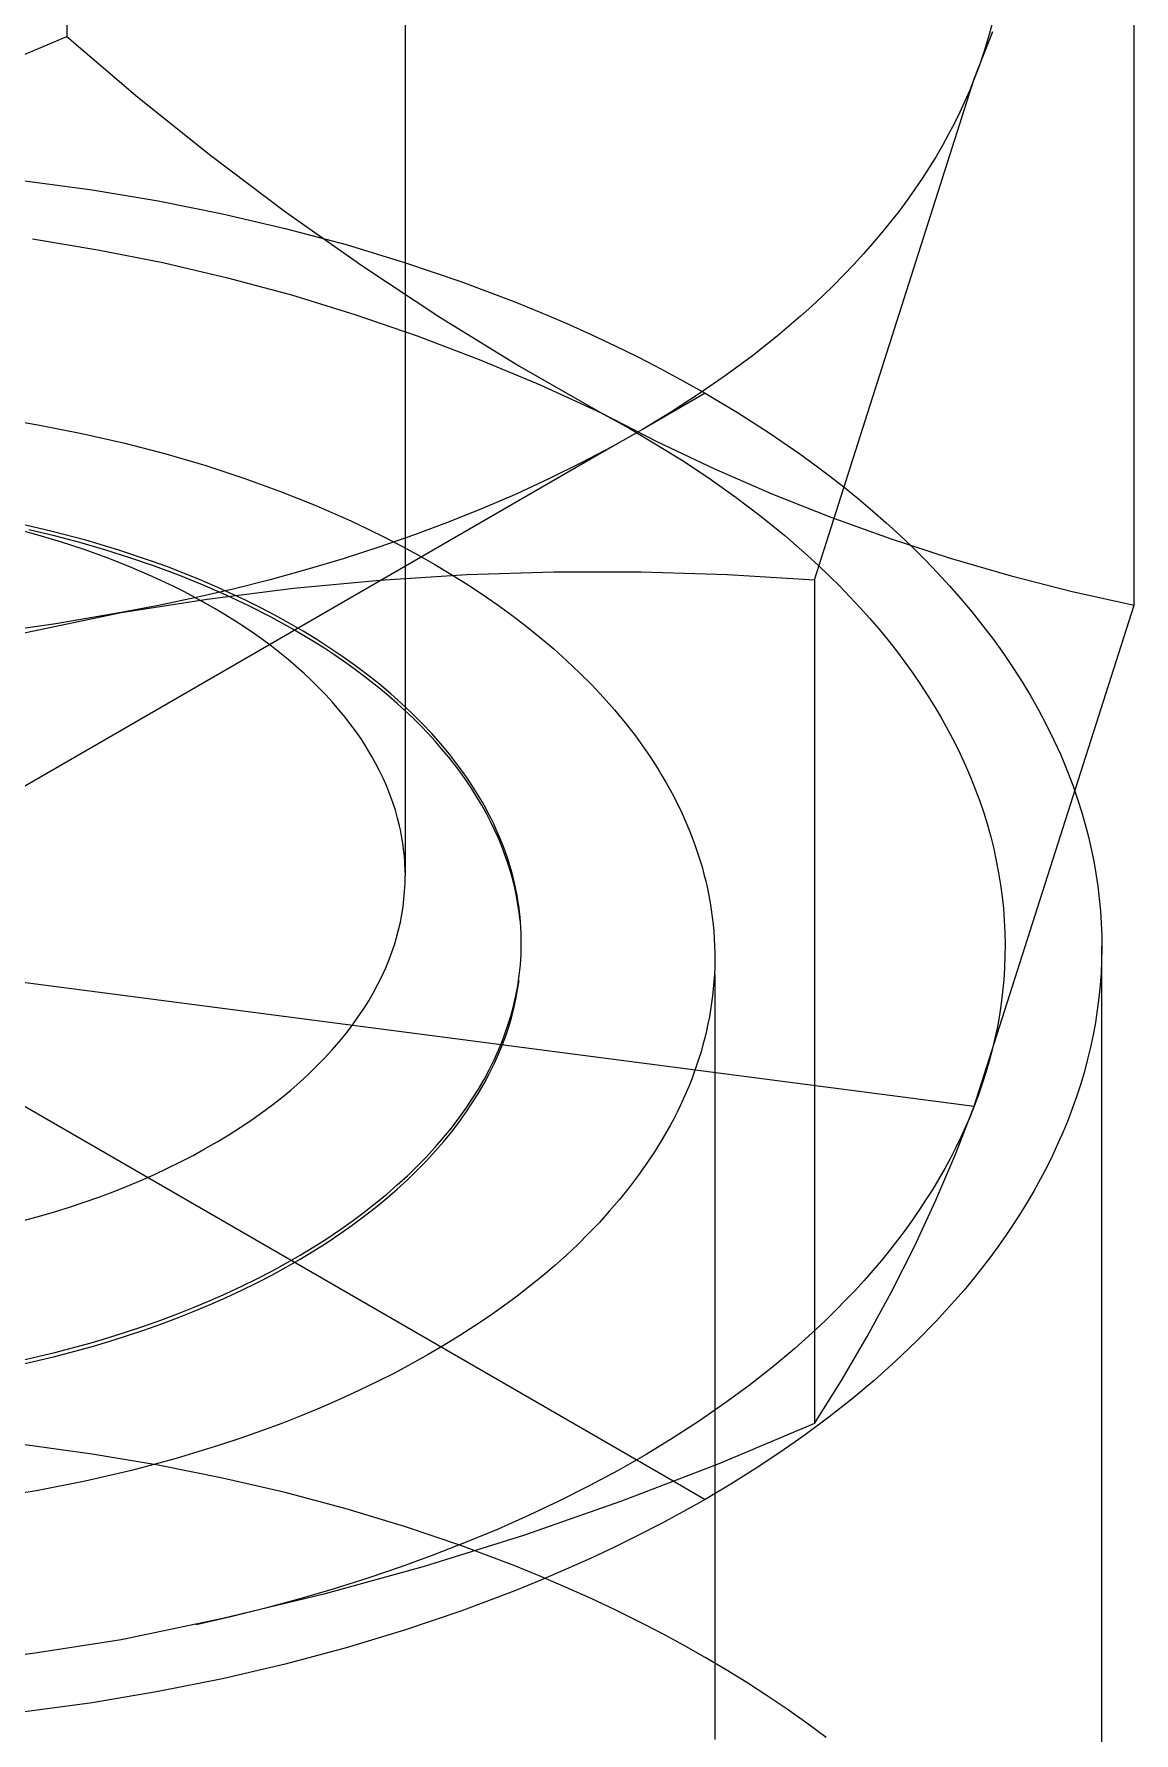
# Model space of a CAD drawing. Header units: millimetres. Extents: x -111 to 4919, y -143 to 3304.
# Drawn here: x 2790.99 to 2796.68, y 1535.15 to 1543.93 of the extents above; entities that cross this region are included whole.
import ezdxf

# ---------------------------------------------------------------- set-up
doc = ezdxf.new("R2010")
doc.units = ezdxf.units.MM
doc.linetypes.add('HIDDEN', pattern=[1.905, 1.27, -0.635])
doc.layers.add('ZANO_R', color=7, linetype='Continuous', lineweight=0)
doc.layers.add('ZANO_R_przerywana', color=7, linetype='HIDDEN', lineweight=0)

msp = doc.modelspace()

# ---------------------------------------------------------------- linework, layer by layer
at = {"layer": 'ZANO_R'}
for p, q in [((2791.164, 1548.2774), (2791.164, 1543.9182)), ((2792.9125, 1547.7956), (2792.9125, 1539.5808)), ((2796.6789, 1540.9788), (2796.6789, 1545.338)), ((2790.6691, 1543.709), (2791.164, 1543.9182)), ((2791.164, 1543.9182), (2791.5312, 1543.6046)), ((2795.8531, 1543.6985), (2795.9485, 1543.9434)), ((2795.9272, 1543.9162), (2795.905, 1543.8428)), ((2795.9469, 1543.9903), (2795.9272, 1543.9162)), ((2795.905, 1543.8428), (2795.8803, 1543.7702)), ((2795.8803, 1543.7702), (2795.8531, 1543.6985)), ((2795.0273, 1541.1109), (2795.8531, 1543.6985)), ((2795.8531, 1543.6985), (2795.83, 1543.6413)), ((2791.5312, 1543.6046), (2791.9079, 1543.3025)), ((2795.8051, 1543.584), (2795.7787, 1543.5268)), ((2795.83, 1543.6413), (2795.8051, 1543.584)), ((2795.7505, 1543.4696), (2795.7207, 1543.4125)), ((2795.7787, 1543.5268), (2795.7505, 1543.4696)), ((2795.7207, 1543.4125), (2795.6891, 1543.3554)), ((2791.9079, 1543.3025), (2792.2938, 1543.0122)), ((2795.6559, 1543.2985), (2795.621, 1543.2416)), ((2795.6891, 1543.3554), (2795.6559, 1543.2985)), ((2795.621, 1543.2416), (2795.5844, 1543.1849)), ((2790.9468, 1543.1727), (2791.2948, 1543.1253)), ((2791.2948, 1543.1253), (2791.6358, 1543.0681)), ((2795.5461, 1543.1284), (2795.5061, 1543.0721)), ((2795.5844, 1543.1849), (2795.5461, 1543.1284)), ((2791.6358, 1543.0681), (2791.9688, 1543.0015)), ((2795.5061, 1543.0721), (2795.4644, 1543.016)), ((2791.9688, 1543.0015), (2792.2927, 1542.9261)), ((2792.2938, 1543.0122), (2792.6885, 1542.734)), ((2795.421, 1542.9601), (2795.3759, 1542.9046)), ((2795.4644, 1543.016), (2795.421, 1542.9601)), ((2790.9868, 1542.8715), (2791.3245, 1542.8159)), ((2792.2927, 1542.9261), (2792.6064, 1542.8423)), ((2795.3759, 1542.9046), (2795.3291, 1542.8493)), ((2791.3245, 1542.8159), (2791.6601, 1542.7492)), ((2792.6064, 1542.8423), (2792.9092, 1542.7508)), ((2795.2806, 1542.7943), (2795.2305, 1542.7397)), ((2795.3291, 1542.8493), (2795.2806, 1542.7943)), ((2791.6601, 1542.7492), (2791.9934, 1542.6712)), ((2792.6885, 1542.734), (2793.0916, 1542.4682)), ((2792.9092, 1542.7508), (2793.2002, 1542.6522)), ((2795.1787, 1542.6855), (2795.1253, 1542.6316)), ((2795.2305, 1542.7397), (2795.1787, 1542.6855)), ((2791.9934, 1542.6712), (2792.3238, 1542.5822)), ((2793.2002, 1542.6522), (2793.4789, 1542.5471)), ((2795.1253, 1542.6316), (2795.0702, 1542.5782)), ((2792.3238, 1542.5822), (2792.6511, 1542.4822)), ((2793.4789, 1542.5471), (2793.6135, 1542.4923)), ((2795.0135, 1542.5252), (2794.9552, 1542.4727)), ((2795.0702, 1542.5782), (2795.0135, 1542.5252)), ((2792.6511, 1542.4822), (2792.9749, 1542.3712)), ((2793.0916, 1542.4682), (2793.5027, 1542.2149)), ((2793.6135, 1542.4923), (2793.7448, 1542.4361)), ((2793.7448, 1542.4361), (2793.8728, 1542.3787)), ((2794.8953, 1542.4207), (2794.8339, 1542.3692)), ((2794.9552, 1542.4727), (2794.8953, 1542.4207)), ((2792.9749, 1542.3712), (2793.2948, 1542.2496)), ((2793.8728, 1542.3787), (2793.9974, 1542.32)), ((2794.8339, 1542.3692), (2794.7063, 1542.2679)), ((2793.2948, 1542.2496), (2793.6104, 1542.1173)), ((2793.9974, 1542.32), (2794.1187, 1542.2602)), ((2794.1187, 1542.2602), (2794.2366, 1542.1993)), ((2794.7063, 1542.2679), (2794.5728, 1542.1689)), ((2793.5027, 1542.2149), (2793.9215, 1541.9745)), ((2794.2366, 1542.1993), (2794.3511, 1542.1375)), ((2794.5728, 1542.1689), (2794.4334, 1542.0725)), ((2793.6104, 1542.1173), (2793.9215, 1541.9745)), ((2794.4622, 1542.0748), (2794.1382, 1541.8877)), ((2794.4334, 1542.0725), (2794.2885, 1541.9787)), ((2794.3511, 1542.1375), (2794.4622, 1542.0748)), ((2794.4622, 1542.0748), (2794.6294, 1541.9749)), ((2793.9215, 1541.9745), (2794.0692, 1541.8933)), ((2793.9215, 1541.9745), (2794.2123, 1541.8253)), ((2794.2885, 1541.9787), (2794.1382, 1541.8878)), ((2794.6294, 1541.9749), (2794.7928, 1541.8702)), ((2790.7786, 1541.9509), (2791.0132, 1541.9119)), ((2791.0132, 1541.9119), (2791.2413, 1541.867)), ((2794.1382, 1541.8878), (2793.9828, 1541.7999)), ((2794.0692, 1541.8933), (2794.2135, 1541.8087)), ((2784.9557, 1541.8479), (2794.297, 1536.4547)), ((2791.2413, 1541.867), (2791.4624, 1541.8165)), ((2791.4624, 1541.8165), (2791.6759, 1541.7608)), ((2793.9828, 1541.7999), (2793.8225, 1541.7152)), ((2794.2123, 1541.8253), (2794.5077, 1541.6855)), ((2794.2135, 1541.8087), (2794.3541, 1541.721)), ((2794.7928, 1541.8702), (2794.9518, 1541.7609)), ((2793.9836, 1541.7985), (2784.9148, 1536.5626)), ((2791.6759, 1541.7608), (2791.8816, 1541.7004)), ((2793.8225, 1541.7152), (2793.6578, 1541.6337)), ((2794.3541, 1541.721), (2794.4907, 1541.63)), ((2794.9518, 1541.7609), (2795.0294, 1541.7046)), ((2791.8816, 1541.7004), (2792.0789, 1541.6358)), ((2792.0789, 1541.6358), (2792.2676, 1541.5672)), ((2793.6578, 1541.6337), (2793.4888, 1541.5556)), ((2794.4907, 1541.63), (2794.6231, 1541.5359)), ((2794.5077, 1541.6855), (2794.8074, 1541.5551)), ((2795.0294, 1541.7046), (2795.1058, 1541.647)), ((2795.1058, 1541.647), (2795.1809, 1541.5884)), ((2792.2676, 1541.5672), (2792.4509, 1541.4939)), ((2793.4888, 1541.5556), (2793.3158, 1541.481)), ((2794.6231, 1541.5359), (2794.7508, 1541.4389)), ((2794.8074, 1541.5551), (2795.1112, 1541.4344)), ((2795.1809, 1541.5884), (2795.2545, 1541.5286)), ((2792.4509, 1541.4939), (2792.6314, 1541.4146)), ((2793.3158, 1541.481), (2793.1393, 1541.41)), ((2795.2545, 1541.5286), (2795.3266, 1541.4677)), ((2795.3266, 1541.4677), (2795.3972, 1541.4057)), ((2791.0079, 1541.3438), (2790.8839, 1541.377)), ((2791.088, 1541.3605), (2790.914, 1541.4008)), ((2791.0993, 1541.337), (2790.9678, 1541.3682)), ((2791.261, 1541.3149), (2791.088, 1541.3605)), ((2792.6314, 1541.4146), (2792.7203, 1541.3726)), ((2792.7203, 1541.3726), (2792.8083, 1541.3291)), ((2793.1393, 1541.41), (2792.9595, 1541.3427)), ((2794.7508, 1541.4389), (2794.8737, 1541.3389)), ((2795.1112, 1541.4344), (2795.4186, 1541.3234)), ((2795.3972, 1541.4057), (2795.4661, 1541.3426)), ((2791.1308, 1541.3072), (2791.0079, 1541.3438)), ((2791.2302, 1541.3027), (2791.0993, 1541.337)), ((2791.2523, 1541.2673), (2791.1308, 1541.3072)), ((2791.3602, 1541.2653), (2791.2302, 1541.3027)), ((2791.4323, 1541.2638), (2791.261, 1541.3149)), ((2792.7768, 1541.2791), (2792.5914, 1541.2192)), ((2792.9595, 1541.3427), (2792.7768, 1541.2791)), ((2792.8083, 1541.3291), (2792.8952, 1541.2841)), ((2792.8952, 1541.2841), (2792.9808, 1541.2376)), ((2794.8737, 1541.3389), (2794.9333, 1541.2879)), ((2794.9333, 1541.2879), (2794.9915, 1541.2362)), ((2795.4186, 1541.3234), (2795.7294, 1541.2222)), ((2795.4661, 1541.3426), (2795.5334, 1541.2785)), ((2795.5334, 1541.2785), (2795.5989, 1541.2133)), ((2791.372, 1541.2242), (2791.2523, 1541.2673)), ((2791.4891, 1541.2248), (2791.3602, 1541.2653)), ((2791.4896, 1541.1778), (2791.372, 1541.2242)), ((2791.6013, 1541.2073), (2791.4323, 1541.2638)), ((2791.6165, 1541.1812), (2791.4891, 1541.2248)), ((2791.6847, 1541.177), (2791.6013, 1541.2073)), ((2792.5914, 1541.2192), (2792.4039, 1541.1632)), ((2792.9808, 1541.2376), (2793.0652, 1541.1895)), ((2793.0652, 1541.1895), (2793.1481, 1541.14)), ((2794.9915, 1541.2362), (2795.0483, 1541.1838)), ((2795.5989, 1541.2133), (2795.6627, 1541.1471)), ((2795.7294, 1541.2222), (2796.0433, 1541.131)), ((2791.6047, 1541.1282), (2791.4896, 1541.1778)), ((2791.7168, 1541.0754), (2791.6047, 1541.1282)), ((2791.742, 1541.1344), (2791.6165, 1541.1812)), ((2791.7671, 1541.1454), (2791.6847, 1541.177)), ((2791.8654, 1541.0847), (2791.742, 1541.1344)), ((2791.8487, 1541.1124), (2791.7671, 1541.1454)), ((2791.9291, 1541.0781), (2791.8487, 1541.1124)), ((2792.2144, 1541.1111), (2792.0233, 1541.0628)), ((2792.4039, 1541.1632), (2792.2144, 1541.1111)), ((2792.3342, 1541.0671), (2792.7818, 1541.1093)), ((2792.7818, 1541.1093), (2793.2304, 1541.1375)), ((2793.1481, 1541.14), (2793.2296, 1541.089)), ((2793.2304, 1541.1375), (2793.6798, 1541.1518)), ((2793.6798, 1541.1518), (2794.1293, 1541.1522)), ((2794.1293, 1541.1522), (2794.5786, 1541.1385)), ((2794.5786, 1541.1385), (2795.0273, 1541.1109)), ((2795.0273, 1541.1109), (2795.0273, 1536.7517)), ((2795.0483, 1541.1838), (2795.1038, 1541.1308)), ((2795.1038, 1541.1308), (2795.1578, 1541.0771)), ((2795.6627, 1541.1471), (2795.7245, 1541.0799)), ((2796.0433, 1541.131), (2796.3599, 1541.0499)), ((2791.4441, 1540.941), (2791.8882, 1541.011)), ((2791.8311, 1541.0184), (2791.6379, 1540.9778)), ((2791.7716, 1541.0478), (2791.7168, 1541.0754)), ((2791.8256, 1541.0195), (2791.7716, 1541.0478)), ((2791.8786, 1540.9904), (2791.8256, 1541.0195)), ((2792.0233, 1541.0628), (2791.8311, 1541.0184)), ((2791.9863, 1541.0318), (2791.8654, 1541.0847)), ((2791.8882, 1541.011), (2792.3342, 1541.0671)), ((2792.0084, 1541.0424), (2791.9291, 1541.0781)), ((2792.1044, 1540.976), (2791.9863, 1541.0318)), ((2792.0865, 1541.0055), (2792.0084, 1541.0424)), ((2793.2296, 1541.089), (2793.3093, 1541.0366)), ((2793.3093, 1541.0366), (2793.3874, 1540.9827)), ((2795.1578, 1541.0771), (2795.2104, 1541.0229)), ((2795.2104, 1541.0229), (2795.2615, 1540.9681)), ((2795.7245, 1541.0799), (2795.7844, 1541.0117)), ((2795.7844, 1541.0117), (2795.8424, 1540.9426)), ((2796.3599, 1541.0499), (2796.6789, 1540.9788)), ((2790.918, 1540.8316), (2791.4441, 1540.941)), ((2791.4441, 1540.941), (2791.1069, 1540.8827)), ((2791.6379, 1540.9778), (2791.4441, 1540.941)), ((2791.9307, 1540.9607), (2791.8786, 1540.9904)), ((2791.9818, 1540.9302), (2791.9307, 1540.9607)), ((2792.0319, 1540.899), (2791.9818, 1540.9302)), ((2792.1632, 1540.9673), (2792.0865, 1541.0055)), ((2792.2194, 1540.9173), (2792.1044, 1540.976)), ((2792.2385, 1540.9279), (2792.1632, 1540.9673)), ((2792.3122, 1540.8872), (2792.2385, 1540.9279)), ((2793.3874, 1540.9827), (2793.4636, 1540.9273)), ((2793.4636, 1540.9273), (2793.5378, 1540.8706)), ((2795.2615, 1540.9681), (2795.3111, 1540.9127)), ((2795.8424, 1540.9426), (2795.8983, 1540.8725)), ((2795.8531, 1538.3913), (2796.6789, 1540.9788)), ((2791.1069, 1540.8827), (2790.7679, 1540.8357)), ((2792.0808, 1540.8671), (2792.0319, 1540.899)), ((2792.1286, 1540.8346), (2792.0808, 1540.8671)), ((2792.1753, 1540.8014), (2792.1286, 1540.8346)), ((2792.331, 1540.8558), (2792.2194, 1540.9173)), ((2792.3844, 1540.8453), (2792.3122, 1540.8872)), ((2792.4388, 1540.7915), (2792.331, 1540.8558)), ((2792.4548, 1540.8022), (2792.3844, 1540.8453)), ((2793.5378, 1540.8706), (2793.61, 1540.8126)), ((2795.3111, 1540.9127), (2795.3592, 1540.8567)), ((2795.3592, 1540.8567), (2795.4057, 1540.8002)), ((2795.8983, 1540.8725), (2795.952, 1540.8016)), ((2792.2207, 1540.7676), (2792.1753, 1540.8014)), ((2792.2649, 1540.7332), (2792.2207, 1540.7676)), ((2792.4912, 1540.7584), (2792.4388, 1540.7915)), ((2792.5235, 1540.7581), (2792.4548, 1540.8022)), ((2792.5426, 1540.7246), (2792.4912, 1540.7584)), ((2792.5903, 1540.7128), (2792.5235, 1540.7581)), ((2793.61, 1540.8126), (2793.68, 1540.7532)), ((2793.68, 1540.7532), (2793.7478, 1540.6925)), ((2795.4057, 1540.8002), (2795.4506, 1540.7433)), ((2795.952, 1540.8016), (2796.0036, 1540.7297)), ((2792.3078, 1540.6983), (2792.2649, 1540.7332)), ((2792.3494, 1540.6628), (2792.3078, 1540.6983)), ((2792.3897, 1540.6267), (2792.3494, 1540.6628)), ((2792.5929, 1540.6902), (2792.5426, 1540.7246)), ((2792.6552, 1540.6665), (2792.5903, 1540.7128)), ((2792.6421, 1540.6553), (2792.5929, 1540.6902)), ((2792.7181, 1540.6191), (2792.6552, 1540.6665)), ((2793.7478, 1540.6925), (2793.8132, 1540.6306)), ((2795.4506, 1540.7433), (2795.4939, 1540.6858)), ((2795.4939, 1540.6858), (2795.5356, 1540.6279)), ((2796.0036, 1540.7297), (2796.053, 1540.6571)), ((2792.4285, 1540.5902), (2792.3897, 1540.6267)), ((2792.466, 1540.5532), (2792.4285, 1540.5902)), ((2792.6902, 1540.6197), (2792.6421, 1540.6553)), ((2792.7371, 1540.5836), (2792.6902, 1540.6197)), ((2792.7789, 1540.5708), (2792.7181, 1540.6191)), ((2792.7827, 1540.5469), (2792.7371, 1540.5836)), ((2792.8375, 1540.5215), (2792.7789, 1540.5708)), ((2793.8132, 1540.6306), (2793.8762, 1540.5675)), ((2795.5356, 1540.6279), (2795.5756, 1540.5696)), ((2795.5756, 1540.5696), (2795.614, 1540.5108)), ((2796.053, 1540.6571), (2796.1001, 1540.5837)), ((2796.1001, 1540.5837), (2796.1449, 1540.5095)), ((2792.5021, 1540.5157), (2792.466, 1540.5532)), ((2792.5367, 1540.4779), (2792.5021, 1540.5157)), ((2792.8272, 1540.5097), (2792.7827, 1540.5469)), ((2792.8704, 1540.4719), (2792.8272, 1540.5097)), ((2792.8939, 1540.4714), (2792.8375, 1540.5215)), ((2793.8762, 1540.5675), (2793.9366, 1540.5033)), ((2793.9366, 1540.5033), (2793.9944, 1540.4379)), ((2795.614, 1540.5108), (2795.6506, 1540.4516)), ((2796.1449, 1540.5095), (2796.1873, 1540.4345)), ((2792.5698, 1540.4396), (2792.5367, 1540.4779)), ((2792.6014, 1540.401), (2792.5698, 1540.4396)), ((2792.6316, 1540.3621), (2792.6014, 1540.401)), ((2792.9123, 1540.4337), (2792.8704, 1540.4719)), ((2792.9481, 1540.4205), (2792.8939, 1540.4714)), ((2792.9529, 1540.3951), (2792.9123, 1540.4337)), ((2793, 1540.3688), (2792.9481, 1540.4205)), ((2792.9922, 1540.356), (2792.9529, 1540.3951)), ((2793.9944, 1540.4379), (2794.0494, 1540.3715)), ((2795.6506, 1540.4516), (2795.6856, 1540.3921)), ((2796.1873, 1540.4345), (2796.2273, 1540.3589)), ((2792.6602, 1540.3228), (2792.6316, 1540.3621)), ((2792.6873, 1540.2833), (2792.6602, 1540.3228)), ((2793.0301, 1540.3165), (2792.9922, 1540.356)), ((2793.0495, 1540.3163), (2793, 1540.3688)), ((2793.0667, 1540.2765), (2793.0301, 1540.3165)), ((2793.0965, 1540.2632), (2793.0495, 1540.3163)), ((2794.0494, 1540.3715), (2794.1017, 1540.3041)), ((2795.6856, 1540.3921), (2795.7188, 1540.3323)), ((2795.7188, 1540.3323), (2795.7503, 1540.2721)), ((2796.2273, 1540.3589), (2796.2648, 1540.2826)), ((2792.7128, 1540.2435), (2792.6873, 1540.2833)), ((2792.7368, 1540.2035), (2792.7128, 1540.2435)), ((2793.1018, 1540.2363), (2793.0667, 1540.2765)), ((2793.1412, 1540.2095), (2793.0965, 1540.2632)), ((2793.1356, 1540.1956), (2793.1018, 1540.2363)), ((2794.1017, 1540.3041), (2794.1511, 1540.2358)), ((2794.1511, 1540.2358), (2794.1747, 1540.2013)), ((2795.7503, 1540.2721), (2795.78, 1540.2117)), ((2796.2648, 1540.2826), (2796.2998, 1540.2057)), ((2792.7593, 1540.1634), (2792.7368, 1540.2035)), ((2792.7802, 1540.1231), (2792.7593, 1540.1634)), ((2793.168, 1540.1547), (2793.1356, 1540.1956)), ((2793.1833, 1540.1552), (2793.1412, 1540.2095)), ((2793.1989, 1540.1134), (2793.168, 1540.1547)), ((2793.2229, 1540.1004), (2793.1833, 1540.1552)), ((2794.1747, 1540.2013), (2794.1975, 1540.1666)), ((2794.1975, 1540.1666), (2794.2196, 1540.1317)), ((2794.2196, 1540.1317), (2794.2409, 1540.0966)), ((2795.78, 1540.2117), (2795.808, 1540.151)), ((2795.808, 1540.151), (2795.8341, 1540.09)), ((2796.2998, 1540.2057), (2796.3322, 1540.1283)), ((2783.1718, 1540.0428), (2795.8531, 1538.3913)), ((2792.7995, 1540.0826), (2792.7802, 1540.1231)), ((2792.8173, 1540.0421), (2792.7995, 1540.0826)), ((2793.2283, 1540.0719), (2793.1989, 1540.1134)), ((2793.2418, 1540.0729), (2793.2229, 1540.1004)), ((2793.2564, 1540.0301), (2793.2283, 1540.0719)), ((2793.26, 1540.0452), (2793.2418, 1540.0729)), ((2793.2776, 1540.0174), (2793.26, 1540.0452)), ((2794.2409, 1540.0966), (2794.2615, 1540.0613)), ((2794.2615, 1540.0613), (2794.2813, 1540.0259)), ((2795.8341, 1540.09), (2795.8585, 1540.0289)), ((2796.3322, 1540.1283), (2796.3621, 1540.0503)), ((2796.3621, 1540.0503), (2796.3893, 1539.9718)), ((2792.8335, 1540.0015), (2792.8173, 1540.0421)), ((2792.8481, 1539.9608), (2792.8335, 1540.0015)), ((2792.8613, 1539.9202), (2792.8481, 1539.9608)), ((2793.2829, 1539.9881), (2793.2564, 1540.0301)), ((2793.2946, 1539.9896), (2793.2776, 1540.0174)), ((2793.308, 1539.9459), (2793.2829, 1539.9881)), ((2793.3109, 1539.9617), (2793.2946, 1539.9896)), ((2793.3265, 1539.9337), (2793.3109, 1539.9617)), ((2794.2813, 1540.0259), (2794.3003, 1539.9902)), ((2794.3003, 1539.9902), (2794.3185, 1539.9545)), ((2795.8585, 1540.0289), (2795.8812, 1539.9675)), ((2795.8812, 1539.9675), (2795.902, 1539.906)), ((2796.3893, 1539.9718), (2796.4091, 1539.9091)), ((2792.8729, 1539.8795), (2792.8613, 1539.9202)), ((2792.8829, 1539.839), (2792.8729, 1539.8795)), ((2793.3316, 1539.9036), (2793.308, 1539.9459)), ((2793.3416, 1539.9056), (2793.3265, 1539.9337)), ((2793.3538, 1539.8611), (2793.3316, 1539.9036)), ((2793.3559, 1539.8775), (2793.3416, 1539.9056)), ((2793.3697, 1539.8493), (2793.3559, 1539.8775)), ((2794.3185, 1539.9545), (2794.336, 1539.9185)), ((2794.336, 1539.9185), (2794.3526, 1539.8824)), ((2794.3526, 1539.8824), (2794.3684, 1539.8462)), ((2795.902, 1539.906), (2795.921, 1539.8444)), ((2796.4091, 1539.9091), (2796.4271, 1539.8462)), ((2792.8874, 1539.8187), (2792.8829, 1539.839)), ((2792.8915, 1539.7984), (2792.8874, 1539.8187)), ((2792.8952, 1539.7782), (2792.8915, 1539.7984)), ((2793.3745, 1539.8184), (2793.3538, 1539.8611)), ((2793.3828, 1539.8211), (2793.3697, 1539.8493)), ((2793.3937, 1539.7757), (2793.3745, 1539.8184)), ((2793.3952, 1539.7928), (2793.3828, 1539.8211)), ((2793.407, 1539.7645), (2793.3952, 1539.7928)), ((2794.3684, 1539.8462), (2794.3834, 1539.8099)), ((2794.3834, 1539.8099), (2794.3976, 1539.7734)), ((2795.921, 1539.8444), (2795.9382, 1539.7827)), ((2795.9382, 1539.7827), (2795.9536, 1539.7209)), ((2796.4271, 1539.8462), (2796.4435, 1539.783)), ((2796.4435, 1539.783), (2796.4581, 1539.7197)), ((2792.8986, 1539.758), (2792.8952, 1539.7782)), ((2792.9016, 1539.7379), (2792.8986, 1539.758)), ((2792.9042, 1539.7177), (2792.9016, 1539.7379)), ((2792.9064, 1539.6976), (2792.9042, 1539.7177)), ((2792.9083, 1539.6776), (2792.9064, 1539.6976)), ((2793.4114, 1539.7329), (2793.3937, 1539.7757)), ((2793.4182, 1539.7362), (2793.407, 1539.7645)), ((2793.4277, 1539.69), (2793.4114, 1539.7329)), ((2793.4287, 1539.7079), (2793.4182, 1539.7362)), ((2793.4386, 1539.6795), (2793.4287, 1539.7079)), ((2794.3976, 1539.7734), (2794.411, 1539.7369)), ((2794.411, 1539.7369), (2794.4236, 1539.7002)), ((2794.4236, 1539.7002), (2794.4353, 1539.6635)), ((2795.9536, 1539.7209), (2795.9672, 1539.659)), ((2796.4581, 1539.7197), (2796.471, 1539.6561)), ((2792.9099, 1539.6576), (2792.9083, 1539.6776)), ((2792.911, 1539.6376), (2792.9099, 1539.6576)), ((2792.9119, 1539.6177), (2792.911, 1539.6376)), ((2792.9123, 1539.5979), (2792.9119, 1539.6177)), ((2793.4425, 1539.6472), (2793.4277, 1539.69)), ((2793.4478, 1539.6512), (2793.4386, 1539.6795)), ((2793.4558, 1539.6043), (2793.4425, 1539.6472)), ((2793.4565, 1539.6229), (2793.4478, 1539.6512)), ((2793.4677, 1539.5614), (2793.4558, 1539.6043)), ((2793.4644, 1539.5945), (2793.4565, 1539.6229)), ((2794.4353, 1539.6635), (2794.4462, 1539.6267)), ((2794.4462, 1539.6267), (2794.4563, 1539.5898)), ((2795.9672, 1539.659), (2795.979, 1539.5971)), ((2796.471, 1539.6561), (2796.4822, 1539.5924)), ((2792.9094, 1539.5004), (2792.9116, 1539.5406)), ((2792.9116, 1539.5406), (2792.9125, 1539.5808)), ((2793.4718, 1539.5662), (2793.4644, 1539.5945)), ((2793.4782, 1539.5186), (2793.4677, 1539.5614)), ((2793.4785, 1539.5379), (2793.4718, 1539.5662)), ((2793.4872, 1539.4759), (2793.4782, 1539.5186)), ((2793.4846, 1539.5097), (2793.4785, 1539.5379)), ((2794.4563, 1539.5898), (2794.4655, 1539.5528)), ((2794.4655, 1539.5528), (2794.474, 1539.5158)), ((2795.979, 1539.5971), (2795.9891, 1539.5352)), ((2795.9891, 1539.5352), (2795.9973, 1539.4733)), ((2796.4822, 1539.5924), (2796.4916, 1539.5285)), ((2796.4916, 1539.5285), (2796.4993, 1539.4646)), ((2792.901, 1539.4205), (2792.9059, 1539.4604)), ((2792.9059, 1539.4604), (2792.9094, 1539.5004)), ((2793.4901, 1539.4815), (2793.4846, 1539.5097)), ((2793.4949, 1539.4333), (2793.4872, 1539.4759)), ((2793.495, 1539.4533), (2793.4901, 1539.4815)), ((2793.5011, 1539.3908), (2793.4949, 1539.4333)), ((2793.4993, 1539.4252), (2793.495, 1539.4533)), ((2794.474, 1539.5158), (2794.4815, 1539.4788)), ((2794.4815, 1539.4788), (2794.4883, 1539.4417)), ((2794.4883, 1539.4417), (2794.4942, 1539.4046)), ((2795.9973, 1539.4733), (2796.0037, 1539.4115)), ((2796.4993, 1539.4646), (2796.5052, 1539.4005)), ((2792.8781, 1539.302), (2792.8871, 1539.3412)), ((2792.8871, 1539.3412), (2792.8947, 1539.3807)), ((2792.8947, 1539.3807), (2792.901, 1539.4205)), ((2793.5029, 1539.3971), (2793.4993, 1539.4252)), ((2793.506, 1539.3484), (2793.5011, 1539.3908)), ((2793.506, 1539.3691), (2793.5029, 1539.3971)), ((2793.5084, 1539.3412), (2793.506, 1539.3691)), ((2793.5103, 1539.3133), (2793.5084, 1539.3412)), ((2794.4942, 1539.4046), (2794.4993, 1539.3675)), ((2794.4993, 1539.3675), (2794.5036, 1539.3304)), ((2796.0037, 1539.4115), (2796.0084, 1539.3498)), ((2796.0084, 1539.3498), (2796.0113, 1539.2881)), ((2796.5052, 1539.4005), (2796.5094, 1539.3363)), ((2792.8562, 1539.2246), (2792.8678, 1539.2631)), ((2792.8678, 1539.2631), (2792.8781, 1539.302)), ((2793.5116, 1539.2855), (2793.5103, 1539.3133)), ((2793.5123, 1539.2578), (2793.5116, 1539.2855)), ((2793.5124, 1539.2302), (2793.5123, 1539.2578)), ((2794.5036, 1539.3304), (2794.507, 1539.2933)), ((2794.507, 1539.2933), (2794.5096, 1539.2562)), ((2794.5096, 1539.2562), (2794.5113, 1539.2191)), ((2796.0113, 1539.2881), (2796.0124, 1539.2266)), ((2796.5094, 1539.3363), (2796.5118, 1539.2722)), ((2796.5118, 1539.2722), (2796.5124, 1539.2079)), ((2792.8291, 1539.1489), (2792.8433, 1539.1865)), ((2792.8433, 1539.1865), (2792.8562, 1539.2246)), ((2793.5094, 1539.148), (2793.511, 1539.1753)), ((2793.511, 1539.1753), (2793.512, 1539.2027)), ((2793.512, 1539.2027), (2793.5124, 1539.2302)), ((2794.5113, 1539.2191), (2794.5123, 1539.1821)), ((2794.5123, 1539.1821), (2794.5124, 1539.1451)), ((2796.0118, 1539.1652), (2796.0095, 1539.104)), ((2796.0124, 1539.2266), (2796.0118, 1539.1652)), ((2796.5124, 1539.2079), (2796.5113, 1539.1437)), ((2796.5125, 1532.6851), (2796.5125, 1539.2171)), ((2792.7925, 1539.0639), (2792.8117, 1539.1065)), ((2792.8117, 1539.1065), (2792.8291, 1539.1489)), ((2793.5015, 1539.0668), (2793.5047, 1539.0938)), ((2793.5047, 1539.0938), (2793.5073, 1539.1208)), ((2793.5073, 1539.1208), (2793.5094, 1539.148)), ((2794.5117, 1539.1081), (2794.5102, 1539.0713)), ((2794.5124, 1539.1451), (2794.5117, 1539.1081)), ((2796.0095, 1539.104), (2796.0055, 1539.043)), ((2796.5084, 1539.0796), (2796.5037, 1539.0154)), ((2796.5113, 1539.1437), (2796.5084, 1539.0796)), ((2792.7485, 1538.9786), (2792.7714, 1539.0213)), ((2792.7714, 1539.0213), (2792.7925, 1539.0639)), ((2793.4842, 1538.9432), (2793.4932, 1538.9913)), ((2793.4888, 1538.9868), (2793.4935, 1539.0133)), ((2793.4932, 1538.9913), (2793.5006, 1539.0397)), ((2793.4935, 1539.0133), (2793.4978, 1539.04)), ((2793.4978, 1539.04), (2793.5015, 1539.0668)), ((2794.5047, 1538.9977), (2794.5008, 1538.9611)), ((2794.5079, 1539.0344), (2794.5047, 1538.9977)), ((2794.5102, 1539.0713), (2794.5079, 1539.0344)), ((2794.5125, 1539.0713), (2794.5125, 1536.5392)), ((2796.0055, 1539.043), (2795.9997, 1538.9822)), ((2796.5037, 1539.0154), (2796.4973, 1538.9514)), ((2792.6969, 1538.893), (2792.7237, 1538.9358)), ((2792.7237, 1538.9358), (2792.7485, 1538.9786)), ((2793.4647, 1538.882), (2793.4715, 1538.908)), ((2793.4715, 1538.908), (2793.4777, 1538.9341)), ((2793.4734, 1538.8954), (2793.4842, 1538.9432)), ((2793.4777, 1538.9341), (2793.4835, 1538.9604)), ((2793.4835, 1538.9604), (2793.4888, 1538.9868)), ((2794.496, 1538.9245), (2794.4905, 1538.8881)), ((2794.5008, 1538.9611), (2794.496, 1538.9245)), ((2795.9923, 1538.9217), (2795.9832, 1538.8614)), ((2795.9997, 1538.9822), (2795.9923, 1538.9217)), ((2796.4973, 1538.9514), (2796.4891, 1538.8874)), ((2792.6376, 1538.8076), (2792.6682, 1538.8503)), ((2792.6682, 1538.8503), (2792.6969, 1538.893)), ((2793.4416, 1538.8051), (2793.4498, 1538.8305)), ((2793.4471, 1538.8011), (2793.4611, 1538.848)), ((2793.4498, 1538.8305), (2793.4575, 1538.8562)), ((2793.4575, 1538.8562), (2793.4647, 1538.882)), ((2793.4611, 1538.848), (2793.4734, 1538.8954)), ((2794.4771, 1538.8155), (2794.4692, 1538.7794)), ((2794.4842, 1538.8517), (2794.4771, 1538.8155)), ((2794.4905, 1538.8881), (2794.4842, 1538.8517)), ((2795.9832, 1538.8614), (2795.9725, 1538.8014)), ((2796.4792, 1538.8236), (2796.4675, 1538.7599)), ((2796.4891, 1538.8874), (2796.4792, 1538.8236)), ((2792.5704, 1538.7227), (2792.605, 1538.7651)), ((2792.605, 1538.7651), (2792.6376, 1538.8076)), ((2793.3939, 1538.6797), (2793.4144, 1538.7296)), ((2793.4144, 1538.7089), (2793.4316, 1538.7547)), ((2793.4144, 1538.7296), (2793.4239, 1538.7546)), ((2793.4239, 1538.7546), (2793.433, 1538.7797)), ((2793.4316, 1538.7547), (2793.4471, 1538.8011)), ((2793.433, 1538.7797), (2793.4416, 1538.8051)), ((2794.4606, 1538.7435), (2794.4512, 1538.7076)), ((2794.4692, 1538.7794), (2794.4606, 1538.7435)), ((2795.9601, 1538.7418), (2795.9462, 1538.6824)), ((2795.9725, 1538.8014), (2795.9601, 1538.7418)), ((2796.4675, 1538.7599), (2796.4541, 1538.6964)), ((2792.4546, 1538.597), (2792.4952, 1538.6386)), ((2792.4952, 1538.6386), (2792.5338, 1538.6806)), ((2792.5338, 1538.6806), (2792.5704, 1538.7227)), ((2793.3713, 1538.6297), (2793.3939, 1538.6797)), ((2793.3713, 1538.6089), (2793.3939, 1538.659)), ((2793.3939, 1538.659), (2793.4144, 1538.7089)), ((2794.441, 1538.672), (2794.4301, 1538.6365)), ((2794.4512, 1538.7076), (2794.441, 1538.672)), ((2795.9462, 1538.6824), (2795.9306, 1538.6234)), ((2796.4541, 1538.6964), (2796.439, 1538.6331)), ((2792.3674, 1538.5148), (2792.412, 1538.5557)), ((2792.412, 1538.5557), (2792.4546, 1538.597)), ((2793.3195, 1538.5292), (2793.3465, 1538.5795)), ((2793.3195, 1538.5085), (2793.3465, 1538.5588)), ((2793.3465, 1538.5795), (2793.3713, 1538.6297)), ((2793.3465, 1538.5588), (2793.3713, 1538.6089)), ((2794.4061, 1538.566), (2794.393, 1538.531)), ((2794.4185, 1538.6012), (2794.4061, 1538.566)), ((2794.4301, 1538.6365), (2794.4185, 1538.6012)), ((2795.9135, 1538.5648), (2795.8949, 1538.5065)), ((2795.9306, 1538.6234), (2795.9135, 1538.5648)), ((2796.4222, 1538.57), (2796.4036, 1538.5072)), ((2796.439, 1538.6331), (2796.4222, 1538.57)), ((2792.2723, 1538.4343), (2792.3209, 1538.4743)), ((2792.3209, 1538.4743), (2792.3674, 1538.5148)), ((2793.2589, 1538.4286), (2793.2903, 1538.4789)), ((2793.2903, 1538.4789), (2793.3195, 1538.5292)), ((2793.2903, 1538.4582), (2793.3195, 1538.5085)), ((2794.3792, 1538.4962), (2794.3647, 1538.4616)), ((2794.393, 1538.531), (2794.3792, 1538.4962)), ((2795.8949, 1538.5065), (2795.8748, 1538.4487)), ((2796.4036, 1538.5072), (2796.3834, 1538.4446)), ((2792.1693, 1538.3559), (2792.2218, 1538.3949)), ((2792.2218, 1538.3949), (2792.2723, 1538.4343)), ((2793.1891, 1538.3282), (2793.2251, 1538.3783)), ((2793.2251, 1538.3783), (2793.2589, 1538.4286)), ((2793.2251, 1538.3576), (2793.2589, 1538.4079)), ((2793.2589, 1538.4079), (2793.2903, 1538.4582)), ((2794.3336, 1538.3931), (2794.317, 1538.3591)), ((2794.3495, 1538.4273), (2794.3336, 1538.3931)), ((2794.3647, 1538.4616), (2794.3495, 1538.4273)), ((2795.7578, 1538.1464), (2795.8531, 1538.3913)), ((2795.8531, 1538.3913), (2795.8315, 1538.3376)), ((2795.8748, 1538.4487), (2795.8531, 1538.3913)), ((2796.3615, 1538.3823), (2796.338, 1538.3203)), ((2796.3834, 1538.4446), (2796.3615, 1538.3823)), ((2792.0587, 1538.28), (2792.115, 1538.3176)), ((2792.115, 1538.3176), (2792.1693, 1538.3559)), ((2793.1507, 1538.2781), (2793.1891, 1538.3282)), ((2793.1507, 1538.2574), (2793.1891, 1538.3074)), ((2793.1891, 1538.3074), (2793.2251, 1538.3576)), ((2794.2819, 1538.2918), (2794.2634, 1538.2586)), ((2794.2998, 1538.3254), (2794.2819, 1538.2918)), ((2794.317, 1538.3591), (2794.2998, 1538.3254)), ((2795.8315, 1538.3376), (2795.8083, 1538.284)), ((2796.338, 1538.3203), (2796.3128, 1538.2587)), ((2791.8791, 1538.1714), (2791.9407, 1538.2068)), ((2791.9407, 1538.2068), (2792.0006, 1538.243)), ((2792.0006, 1538.243), (2792.0587, 1538.28)), ((2793.067, 1538.1787), (2793.11, 1538.2283)), ((2793.067, 1538.1579), (2793.11, 1538.2075)), ((2793.11, 1538.2283), (2793.1507, 1538.2781)), ((2793.11, 1538.2075), (2793.1507, 1538.2574)), ((2794.2442, 1538.2255), (2794.2041, 1538.1601)), ((2794.2634, 1538.2586), (2794.2442, 1538.2255)), ((2795.7837, 1538.2303), (2795.7577, 1538.1767)), ((2795.8083, 1538.284), (2795.7837, 1538.2303)), ((2796.3128, 1538.2587), (2796.286, 1538.1973)), ((2791.7507, 1538.1032), (2791.8157, 1538.1369)), ((2791.8157, 1538.1369), (2791.8791, 1538.1714)), ((2792.9738, 1538.0804), (2793.0216, 1538.1294)), ((2793.0216, 1538.1294), (2793.067, 1538.1787)), ((2793.0216, 1538.1086), (2793.067, 1538.1579)), ((2794.2041, 1538.1601), (2794.1615, 1538.0958)), ((2795.6547, 1537.9047), (2795.7578, 1538.1464)), ((2795.7302, 1538.1231), (2795.7011, 1538.0696)), ((2795.7577, 1538.1767), (2795.7302, 1538.1231)), ((2796.2576, 1538.1364), (2796.2276, 1538.0759)), ((2796.286, 1538.1973), (2796.2576, 1538.1364)), ((2791.5461, 1538.0077), (2791.6158, 1538.0385)), ((2791.6158, 1538.0385), (2791.684, 1538.0704)), ((2791.684, 1538.0704), (2791.7507, 1538.1032)), ((2792.8713, 1537.9837), (2792.9237, 1538.0318)), ((2792.9237, 1538.0318), (2792.9738, 1538.0804)), ((2792.9237, 1538.0111), (2792.9738, 1538.0596)), ((2792.9738, 1538.0596), (2793.0216, 1538.1086)), ((2794.1166, 1538.0325), (2794.0694, 1537.9703)), ((2794.1615, 1538.0958), (2794.1166, 1538.0325)), ((2795.7011, 1538.0696), (2795.6707, 1538.0161)), ((2796.2276, 1538.0759), (2796.1961, 1538.0157)), ((2791.3287, 1537.9214), (2791.4024, 1537.9491)), ((2791.4024, 1537.9491), (2791.4749, 1537.9778)), ((2791.4749, 1537.9778), (2791.5461, 1538.0077)), ((2792.7593, 1537.889), (2792.8165, 1537.9361)), ((2792.8165, 1537.9361), (2792.8713, 1537.9837)), ((2792.8165, 1537.9153), (2792.8713, 1537.9629)), ((2792.8713, 1537.9629), (2792.9237, 1538.0111)), ((2794.0694, 1537.9703), (2794.0201, 1537.9092)), ((2795.6387, 1537.9628), (2795.6052, 1537.9096)), ((2795.6707, 1538.0161), (2795.6387, 1537.9628)), ((2796.163, 1537.956), (2796.1284, 1537.8968)), ((2796.1961, 1538.0157), (2796.163, 1537.956)), ((2791.1003, 1537.845), (2791.1775, 1537.8693)), ((2791.1775, 1537.8693), (2791.2537, 1537.8948)), ((2791.2537, 1537.8948), (2791.3287, 1537.9214)), ((2792.6999, 1537.8425), (2792.7593, 1537.889)), ((2792.6999, 1537.8218), (2792.7593, 1537.8682)), ((2792.7593, 1537.8682), (2792.8165, 1537.9153)), ((2793.9688, 1537.8493), (2793.9156, 1537.7905)), ((2794.0201, 1537.9092), (2793.9688, 1537.8493)), ((2795.5702, 1537.8565), (2795.5338, 1537.8036)), ((2795.544, 1537.6664), (2795.6547, 1537.9047)), ((2795.6052, 1537.9096), (2795.5702, 1537.8565)), ((2796.1284, 1537.8968), (2796.0923, 1537.838)), ((2790.8631, 1537.7794), (2791.0221, 1537.8219)), ((2791.0221, 1537.8219), (2791.1003, 1537.845)), ((2792.5742, 1537.7517), (2792.6382, 1537.7968)), ((2792.5742, 1537.7309), (2792.6382, 1537.776)), ((2792.6382, 1537.7968), (2792.6999, 1537.8425)), ((2792.6382, 1537.776), (2792.6999, 1537.8218)), ((2793.9156, 1537.7905), (2793.8604, 1537.7329)), ((2795.5338, 1537.8036), (2795.4958, 1537.7508)), ((2796.0548, 1537.7797), (2796.0158, 1537.7219)), ((2796.0923, 1537.838), (2796.0548, 1537.7797)), ((2792.4397, 1537.6639), (2792.5081, 1537.7074)), ((2792.4397, 1537.6432), (2792.5081, 1537.6867)), ((2792.5081, 1537.7074), (2792.5742, 1537.7517)), ((2792.5081, 1537.6867), (2792.5742, 1537.7309)), ((2793.8036, 1537.6766), (2793.745, 1537.6215)), ((2793.8604, 1537.7329), (2793.8036, 1537.6766)), ((2795.4564, 1537.6983), (2795.4154, 1537.6459)), ((2795.4958, 1537.7508), (2795.4564, 1537.6983)), ((2796.0158, 1537.7219), (2795.9754, 1537.6646)), ((2792.2967, 1537.5797), (2792.3693, 1537.6214)), ((2792.2967, 1537.559), (2792.3693, 1537.6006)), ((2792.3693, 1537.6214), (2792.4397, 1537.6639)), ((2792.3693, 1537.6006), (2792.4397, 1537.6432)), ((2793.745, 1537.6215), (2793.6849, 1537.5676)), ((2795.373, 1537.5939), (2795.3291, 1537.5421)), ((2795.4154, 1537.6459), (2795.373, 1537.5939)), ((2795.4257, 1537.4317), (2795.544, 1537.6664)), ((2795.9336, 1537.6079), (2795.8905, 1537.5517)), ((2795.9754, 1537.6646), (2795.9336, 1537.6079)), ((2792.0672, 1537.4608), (2792.1456, 1537.4994)), ((2792.1456, 1537.4994), (2792.2222, 1537.539)), ((2792.1456, 1537.4786), (2792.2222, 1537.5183)), ((2792.2222, 1537.539), (2792.2967, 1537.5797)), ((2792.2222, 1537.5183), (2792.2967, 1537.559)), ((2793.6227, 1537.5145), (2793.5579, 1537.4618)), ((2793.6849, 1537.5676), (2793.6227, 1537.5145)), ((2795.3291, 1537.5421), (2795.2837, 1537.4905)), ((2795.8905, 1537.5517), (2795.8461, 1537.4961)), ((2791.905, 1537.387), (2791.987, 1537.4233)), ((2791.987, 1537.4233), (2792.0672, 1537.4608)), ((2791.987, 1537.4026), (2792.0672, 1537.4401)), ((2792.0672, 1537.4401), (2792.1456, 1537.4786)), ((2793.4905, 1537.4095), (2793.4204, 1537.3576)), ((2793.5579, 1537.4618), (2793.4905, 1537.4095)), ((2795.2369, 1537.4393), (2795.1885, 1537.3884)), ((2795.2837, 1537.4905), (2795.2369, 1537.4393)), ((2795.3002, 1537.2009), (2795.4257, 1537.4317)), ((2795.8003, 1537.441), (2795.7533, 1537.3866)), ((2795.8461, 1537.4961), (2795.8003, 1537.441)), ((2791.736, 1537.3181), (2791.8213, 1537.3519)), ((2791.736, 1537.2973), (2791.8213, 1537.3312)), ((2791.8213, 1537.3519), (2791.905, 1537.387)), ((2791.8213, 1537.3312), (2791.905, 1537.3663)), ((2791.905, 1537.3663), (2791.987, 1537.4026)), ((2793.4204, 1537.3576), (2793.3478, 1537.3062)), ((2795.1388, 1537.3378), (2795.0876, 1537.2876)), ((2795.1885, 1537.3884), (2795.1388, 1537.3378)), ((2795.705, 1537.3327), (2795.6556, 1537.2795)), ((2795.7533, 1537.3866), (2795.705, 1537.3327)), ((2791.4713, 1537.2243), (2791.5609, 1537.2542)), ((2791.5609, 1537.2542), (2791.6492, 1537.2855)), ((2791.5609, 1537.2335), (2791.6492, 1537.2647)), ((2791.6492, 1537.2855), (2791.736, 1537.3181)), ((2791.6492, 1537.2647), (2791.736, 1537.2973)), ((2793.2724, 1537.2554), (2793.1945, 1537.2053)), ((2793.3478, 1537.3062), (2793.2724, 1537.2554)), ((2795.035, 1537.2378), (2794.9255, 1537.1394)), ((2795.0876, 1537.2876), (2795.035, 1537.2378)), ((2795.6556, 1537.2795), (2795.5532, 1537.175)), ((2791.1014, 1537.1184), (2791.2885, 1537.1685)), ((2791.1014, 1537.0977), (2791.2885, 1537.1478)), ((2791.2885, 1537.1685), (2791.3805, 1537.1957)), ((2791.2885, 1537.1478), (2791.3805, 1537.175)), ((2791.3805, 1537.1957), (2791.4713, 1537.2243)), ((2791.3805, 1537.175), (2791.4713, 1537.2035)), ((2791.4713, 1537.2035), (2791.5609, 1537.2335)), ((2793.1139, 1537.1558), (2793.0307, 1537.1071)), ((2793.1945, 1537.2053), (2793.1139, 1537.1558)), ((2795.1673, 1536.9741), (2795.3002, 1537.2009)), ((2795.5532, 1537.175), (2795.4463, 1537.0731)), ((2790.9109, 1537.0741), (2791.1014, 1537.1184)), ((2790.9109, 1537.0534), (2791.1014, 1537.0977)), ((2792.9449, 1537.0592), (2792.8566, 1537.0122)), ((2793.0307, 1537.1071), (2792.9449, 1537.0592)), ((2794.9255, 1537.1394), (2794.8104, 1537.0428)), ((2795.4463, 1537.0731), (2795.3352, 1536.9739)), ((2792.8566, 1537.0122), (2792.7657, 1536.9662)), ((2794.8104, 1537.0428), (2794.69, 1536.9482)), ((2795.0273, 1536.7517), (2795.1673, 1536.9741)), ((2795.3352, 1536.9739), (2795.2202, 1536.8774)), ((2792.6724, 1536.9211), (2792.5765, 1536.8771)), ((2792.7657, 1536.9662), (2792.6724, 1536.9211)), ((2794.69, 1536.9482), (2794.5643, 1536.8556)), ((2792.4783, 1536.8342), (2792.3778, 1536.7926)), ((2792.5765, 1536.8771), (2792.4783, 1536.8342)), ((2794.5643, 1536.8556), (2794.4334, 1536.7653)), ((2795.2202, 1536.8774), (2795.1016, 1536.7838)), ((2792.1698, 1536.713), (2792.0626, 1536.6752)), ((2792.2749, 1536.7521), (2792.1698, 1536.713)), ((2792.3778, 1536.7926), (2792.2749, 1536.7521)), ((2794.4334, 1536.7653), (2794.2977, 1536.6773)), ((2795.0273, 1536.7517), (2794.5324, 1536.5426)), ((2795.1016, 1536.7838), (2794.9795, 1536.693)), ((2791.2948, 1536.5933), (2790.9468, 1536.6408)), ((2791.9533, 1536.6389), (2791.7288, 1536.5706)), ((2792.0626, 1536.6752), (2791.9533, 1536.6389)), ((2794.2977, 1536.6773), (2794.1572, 1536.5918)), ((2794.9795, 1536.693), (2794.8542, 1536.6052)), ((2791.6358, 1536.5361), (2791.2948, 1536.5933)), ((2791.7288, 1536.5706), (2791.4971, 1536.5087)), ((2791.9688, 1536.4695), (2791.6358, 1536.5361)), ((2794.1572, 1536.5918), (2794.0123, 1536.5089)), ((2794.5324, 1536.5426), (2794.0309, 1536.3496)), ((2794.5125, 1536.5392), (2794.5125, 1536.3886)), ((2794.8542, 1536.6052), (2794.7261, 1536.5203)), ((2791.2589, 1536.4534), (2791.0152, 1536.405)), ((2791.4971, 1536.5087), (2791.2589, 1536.4534)), ((2792.2927, 1536.3941), (2791.9688, 1536.4695)), ((2794.0123, 1536.5089), (2793.863, 1536.4288)), ((2794.297, 1536.4547), (2794.4622, 1536.3593)), ((2794.7261, 1536.5203), (2794.5953, 1536.4383)), ((2791.0152, 1536.405), (2790.7667, 1536.3638)), ((2792.6064, 1536.3103), (2792.2927, 1536.3941)), ((2793.863, 1536.4288), (2793.7097, 1536.3516)), ((2794.4622, 1536.3593), (2794.3511, 1536.2966)), ((2794.5953, 1536.4383), (2794.4622, 1536.3593)), ((2792.9092, 1536.2188), (2792.6064, 1536.3103)), ((2793.5526, 1536.2773), (2793.3919, 1536.206)), ((2794.0309, 1536.3496), (2793.5233, 1536.173)), ((2793.7097, 1536.3516), (2793.5526, 1536.2773)), ((2794.3511, 1536.2966), (2794.2366, 1536.2348)), ((2793.2002, 1536.1202), (2792.9092, 1536.2188)), ((2793.3919, 1536.206), (2793.228, 1536.1378)), ((2794.2366, 1536.2348), (2794.1187, 1536.1739)), ((2793.5233, 1536.173), (2793.0104, 1536.0129)), ((2793.228, 1536.1378), (2793.061, 1536.0729)), ((2793.4789, 1536.0151), (2793.2002, 1536.1202)), ((2793.9974, 1536.1141), (2793.8728, 1536.0554)), ((2794.1187, 1536.1739), (2793.9974, 1536.1141)), ((2793.0104, 1536.0129), (2792.4925, 1535.8696)), ((2792.8913, 1536.0111), (2792.7191, 1535.9527)), ((2793.061, 1536.0729), (2792.8913, 1536.0111)), ((2793.6135, 1535.9603), (2793.4789, 1536.0151)), ((2793.8728, 1536.0554), (2793.7448, 1535.998)), ((2792.7191, 1535.9527), (2792.5447, 1535.8977)), ((2793.6135, 1535.9418), (2793.4789, 1535.887)), ((2793.7448, 1535.998), (2793.6135, 1535.9418)), ((2793.7448, 1535.9042), (2793.6135, 1535.9603)), ((2792.4925, 1535.8696), (2791.9702, 1535.7432)), ((2792.3685, 1535.8459), (2792.1906, 1535.7976)), ((2792.5447, 1535.8977), (2792.3685, 1535.8459)), ((2793.4789, 1535.887), (2793.2002, 1535.7819)), ((2793.8728, 1535.8467), (2793.7448, 1535.9042)), ((2793.9974, 1535.788), (2793.8728, 1535.8467)), ((2791.9702, 1535.7432), (2791.4441, 1535.6338)), ((2792.0113, 1535.7527), (2791.8311, 1535.7111)), ((2792.1906, 1535.7976), (2792.0113, 1535.7527)), ((2793.2002, 1535.7819), (2792.9092, 1535.6833)), ((2794.1187, 1535.7282), (2793.9974, 1535.788)), ((2792.9092, 1535.6833), (2792.6064, 1535.5918)), ((2794.2366, 1535.6674), (2794.1187, 1535.7282)), ((2794.3511, 1535.6055), (2794.2366, 1535.6674)), ((2791.4441, 1535.6338), (2791, 1535.5639)), ((2792.6064, 1535.5918), (2792.2927, 1535.508)), ((2794.4622, 1535.5428), (2794.3511, 1535.6055)), ((2791, 1535.5639), (2790.554, 1535.5078)), ((2792.2927, 1535.508), (2791.9688, 1535.4326)), ((2794.5708, 1535.4787), (2794.4622, 1535.5428)), ((2794.6779, 1535.4126), (2794.5708, 1535.4787)), ((2791.9688, 1535.4326), (2791.6358, 1535.366)), ((2794.7834, 1535.3445), (2794.6779, 1535.4126)), ((2791.2948, 1535.3088), (2790.9468, 1535.2614)), ((2791.6358, 1535.366), (2791.2948, 1535.3088)), ((2794.8869, 1535.2745), (2794.7834, 1535.3445)), ((2794.9886, 1535.2025), (2794.8869, 1535.2745)), ((2795.0881, 1535.1286), (2794.9886, 1535.2025))]:
    msp.add_line(p, q, dxfattribs=at)
at = {"layer": 'ZANO_R_przerywana'}
msp.add_line((2794.5125, 1536.3886), (2794.5125, 1441.1787), dxfattribs=at)

doc.saveas('drawing.dxf')
